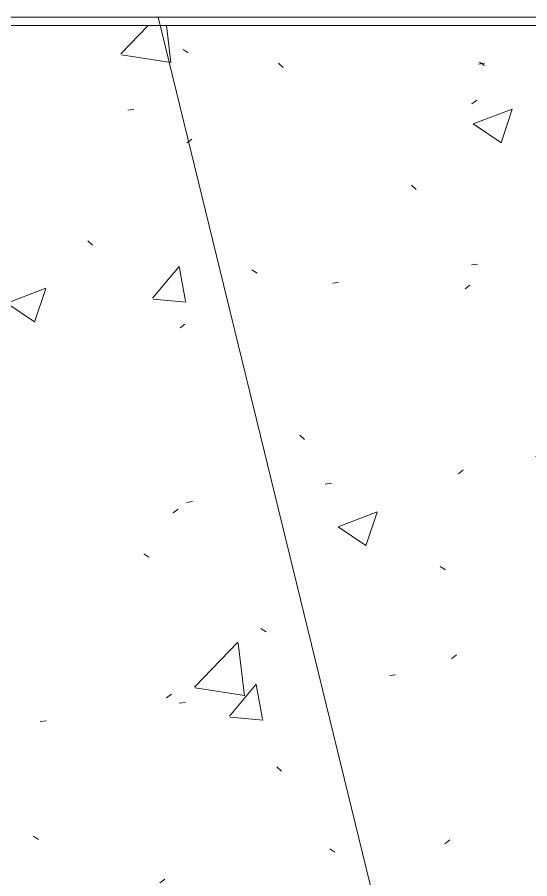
# Model space of a CAD drawing. Header units: millimetres. Extents: x 5357 to 259384, y -16348 to 109893.
# Drawn here: x 100920 to 101538, y 49518 to 50558 of the extents above; entities that cross this region are included whole.
import ezdxf

# ---------------------------------------------------------------- set-up
doc = ezdxf.new("R2010")
doc.units = ezdxf.units.MM
for name, color, linetype, lineweight in [('A-DETL-THIN', 151, 'Continuous', 9), ('A-FLOR-PATT', 8, 'Continuous', 9), ('A-WALL', 113, 'Continuous', 9)]:
    doc.layers.add(name, color=color, linetype=linetype, lineweight=lineweight)

msp = doc.modelspace()

# ---------------------------------------------------------------- hatches: boundary and pattern name
at = {"layer": 'A-FLOR-PATT'}
h = msp.add_hatch(dxfattribs=at)
h.set_pattern_fill('FP_29', color=256, style=0, pattern_type=2)
h.set_pattern_definition([(50.049, (263.64, 0), (480.1359, -42.0767), [50.256, -552.818]), (354.991, (263.64, 0), (-92.8772, 504.3906), [40.165, -441.812]), (100.434, (303.65, -3.5), (387.2535, 462.3124), [42.739, -470.131]), (46.234, (263.64, 134.1), (714.4144, -110.9862), [75.376, -829.132]), (96.624, (323.2, 124.86), (625.6687, 653.2013), [64.111, -705.22]), (351.169, (263.64, 134.1), (625.668, 653.2026), [60.249, -662.736]), (21.033, (330.6, 100.6), (399.5704, -269.9807), [50.216, -552.38]), (325.954, (330.6, 100.6), (162.8765, 486.2562), [40.186, -442.045]), (71.481, (363.9, 78.1), (562.4481, 216.2737), [42.734, -470.076]), (37.548, (263.64, 0), (8.13914, 223.22476), [7.368, -429.362, 7.368, -441.419, -443.764]), (37.548, (263.64, 0), (8.13914, 223.22476), [-885.518, 7.368, -436.395]), (7.513, (263.64, 0), (176.099, 264.47763), [7.364, -248.356, 7.364, -419.059, -169.029]), (7.513, (263.64, 0), (176.099, 264.47763), [-682.142, 7.364, -161.666]), (327.455, (114.36, 0), (357.34178, -15.1254), [7.367, -160.067, 7.367, -515.028, -693.178]), (327.455, (114.36, 0), (357.34178, -15.1254), [-689.829, 7.367, -685.811]), (317.451, (47.42, 0), (390.3867, 67.12846), [7.369, -210.358, 7.369, -339.655, -492.399]), (317.451, (47.42, 0), (390.3867, 67.12846), [-564.752, 7.369, -485.03])])
h.paths.add_polyline_path([(102191.8, 47596.3), (103652.5, 47596.3), (103652.5, 50547.9), (100252.6, 50547.9), (100252.6, 47596.3), (101752.6, 47596.3)])

# ---------------------------------------------------------------- linework, layer by layer
at = {"layer": 'A-DETL-THIN'}
msp.add_line((101452.5, 49072.1), (101089.4, 50557.9), dxfattribs=at)
at = {"layer": 'A-WALL'}
for p, q in [((103652.5, 50547.9), (100142.6, 50547.9)), ((100152.6, 50557.9), (103652.5, 50557.9))]:
    msp.add_line(p, q, dxfattribs=at)

doc.saveas('drawing.dxf')
